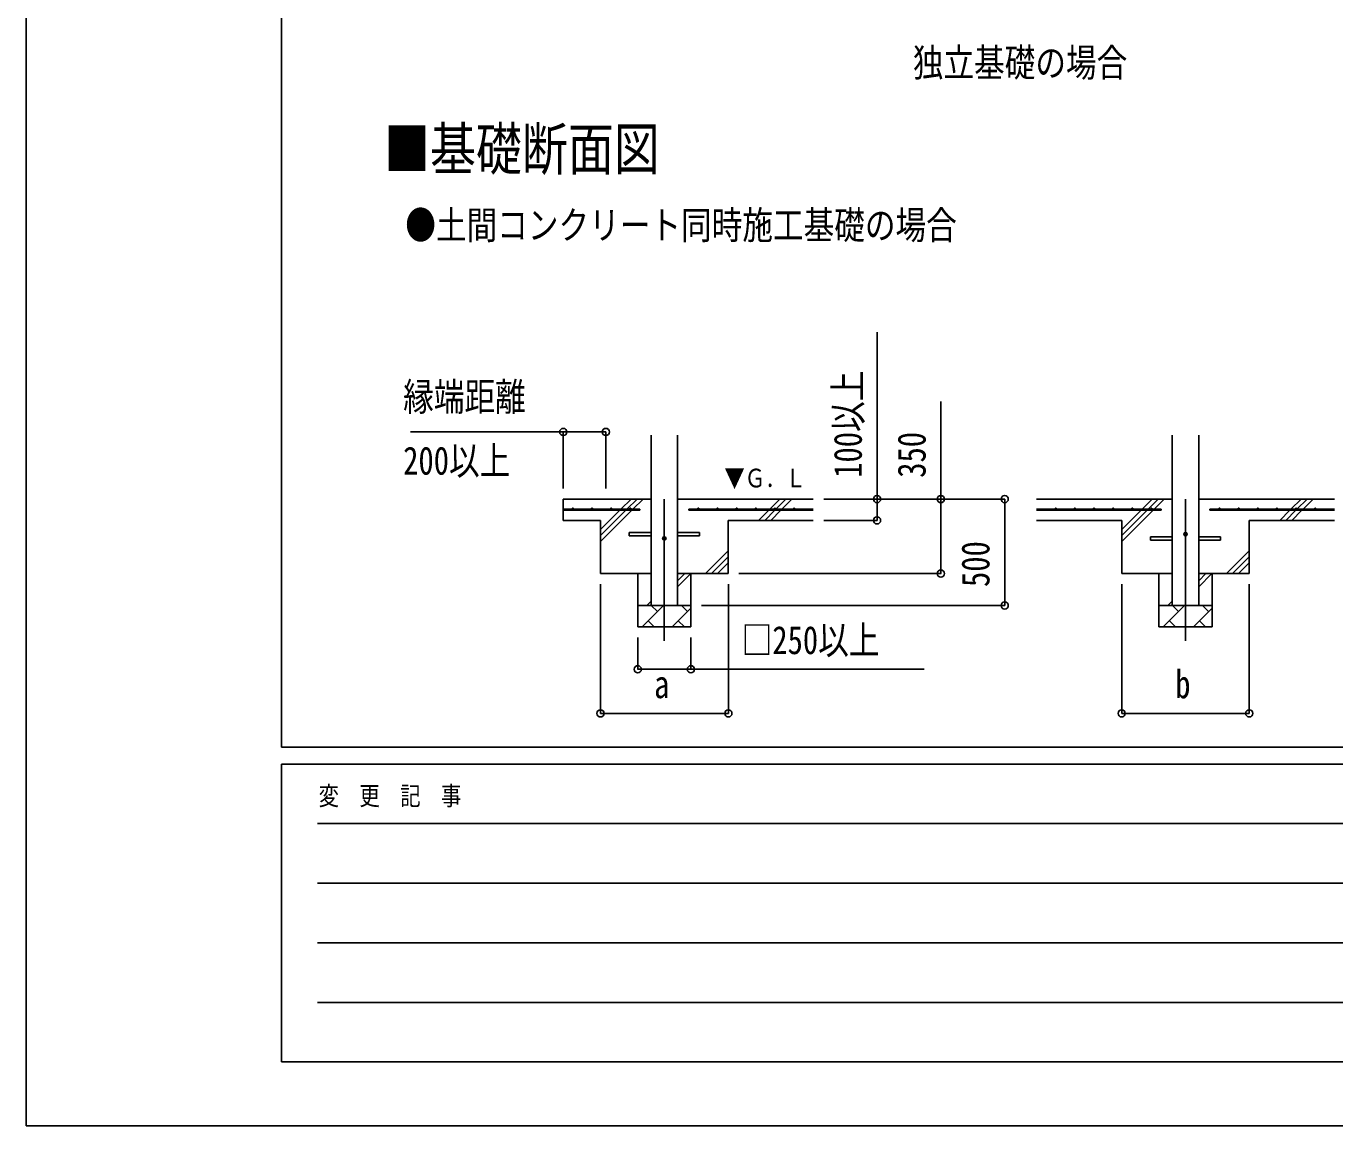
# Model space of a CAD drawing. Units: millimetres, scale not verified. Extents: x -16820 to 16820, y -11880 to 11880.
# Drawn here: x -16820 to -10668, y -11880 to -6713 of the extents above; entities that cross this region are included whole.
import ezdxf
from ezdxf.enums import TextEntityAlignment as Align

# ---------------------------------------------------------------- set-up
doc = ezdxf.new("R2010")
doc.units = ezdxf.units.MM
doc.header["$LTSCALE"] = 50
for name, color, linetype in [('0-2_USER1', 3, 'Continuous'), ('0-4_YKK_12', 2, 'Continuous'), ('0-5_YKK_13', 4, 'Continuous'), ('0-6_YKK_A1', 4, 'Continuous'), ('0-7_YKK_D', 6, 'Continuous'), ('0-8_YKK_ZWAK', 7, 'Continuous')]:
    doc.layers.add(name, color=color, linetype=linetype)
doc.styles.add('ＭＳ ゴシック', font='')
doc.styles.get('ＭＳ ゴシック').set_extended_font_data('MS Gothic')

msp = doc.modelspace()

# ---------------------------------------------------------------- linework, layer by layer
at = {"layer": '0-4_YKK_12'}
for p, q in [((-13819.92, -8934.98), (-13819.92, -9600.93)), ((-11369.92, -8934.98), (-11369.92, -9600.93))]:
    msp.add_line(p, q, dxfattribs=at)
at = {"layer": '0-5_YKK_13'}
for p, q in [((-13984.92, -9091.98), (-13882.42, -9091.98)), ((-13984.92, -9107.98), (-13984.92, -9091.98)), ((-13757.42, -9091.98), (-13654.92, -9091.98)), ((-13654.92, -9091.98), (-13654.92, -9107.98)), ((-13984.92, -9107.98), (-13882.42, -9107.98)), ((-13757.42, -9107.98), (-13654.92, -9107.98)), ((-11534.92, -9111.98), (-11432.42, -9111.98)), ((-11534.92, -9127.98), (-11534.92, -9111.98)), ((-11534.92, -9127.98), (-11432.42, -9127.98)), ((-11307.42, -9111.98), (-11204.92, -9111.98)), ((-11307.42, -9127.98), (-11204.92, -9127.98)), ((-11204.92, -9111.98), (-11204.92, -9127.98))]:
    msp.add_line(p, q, dxfattribs=at)
for centre in [(-11369.92, -9099.98), (-13819.92, -9119.98)]:
    msp.add_circle(centre, 8, dxfattribs=at)
at = {"layer": '0-6_YKK_A1'}
for p, q in [((-13882.42, -9434.98), (-13882.42, -8634.98)), ((-13757.42, -8634.98), (-13757.42, -9434.98)), ((-11432.42, -9434.98), (-11432.42, -8634.98)), ((-11307.42, -8634.98), (-11307.42, -9434.98)), ((-13882.42, -8934.98), (-14294.92, -8934.98)), ((-14294.92, -8934.98), (-14294.92, -9034.98)), ((-14023.99, -8982.48), (-13976.49, -8934.98)), ((-13995.71, -8982.48), (-13948.21, -8934.98)), ((-13967.42, -8982.48), (-13919.92, -8934.98)), ((-13119.92, -8934.98), (-13757.42, -8934.98)), ((-13323.99, -8982.48), (-13276.49, -8934.98)), ((-13295.71, -8982.48), (-13248.21, -8934.98)), ((-13267.42, -8982.48), (-13219.92, -8934.98)), ((-11432.42, -8934.98), (-12069.92, -8934.98)), ((-11573.99, -8982.48), (-11526.49, -8934.98)), ((-11545.71, -8982.48), (-11498.21, -8934.98)), ((-11517.42, -8982.48), (-11469.92, -8934.98)), ((-10669.92, -8934.98), (-11307.42, -8934.98)), ((-10873.99, -8982.48), (-10826.49, -8934.98)), ((-10845.71, -8982.48), (-10798.21, -8934.98)), ((-10817.42, -8982.48), (-10769.92, -8934.98)), ((-13934.92, -8982.48), (-14294.92, -8982.48)), ((-13934.92, -8987.48), (-14294.92, -8987.48)), ((-14119.92, -9034.98), (-14294.92, -9034.98)), ((-14119.92, -9134.98), (-13972.42, -8987.48)), ((-14119.92, -9078.41), (-14028.99, -8987.48)), ((-14119.92, -9106.69), (-14000.71, -8987.48)), ((-14119.92, -9034.98), (-14119.92, -9284.98)), ((-13934.92, -8982.48), (-13934.92, -8987.48)), ((-13704.92, -8982.48), (-13119.92, -8982.48)), ((-13704.92, -8982.48), (-13704.92, -8987.48)), ((-13704.92, -8987.48), (-13119.92, -8987.48)), ((-13119.92, -9034.98), (-13519.92, -9034.98)), ((-13519.92, -9034.98), (-13519.92, -9284.98)), ((-13376.49, -9034.98), (-13328.99, -8987.48)), ((-13348.21, -9034.98), (-13300.71, -8987.48)), ((-13319.92, -9034.98), (-13272.42, -8987.48)), ((-11484.92, -8982.48), (-12069.92, -8982.48)), ((-11484.92, -8987.48), (-12069.92, -8987.48)), ((-11669.92, -9034.98), (-12069.92, -9034.98)), ((-11669.92, -9134.98), (-11522.42, -8987.48)), ((-11669.92, -9078.41), (-11578.99, -8987.48)), ((-11669.92, -9106.69), (-11550.71, -8987.48)), ((-11669.92, -9034.98), (-11669.92, -9284.98)), ((-11484.92, -8982.48), (-11484.92, -8987.48)), ((-11254.92, -8982.48), (-10669.92, -8982.48)), ((-11254.92, -8982.48), (-11254.92, -8987.48)), ((-11254.92, -8987.48), (-10669.92, -8987.48)), ((-11069.92, -9034.98), (-11069.92, -9284.98)), ((-11069.92, -9034.98), (-10669.92, -9034.98)), ((-10926.49, -9034.98), (-10878.99, -8987.48)), ((-10898.21, -9034.98), (-10850.71, -8987.48)), ((-10869.92, -9034.98), (-10822.42, -8987.48)), ((-13626.49, -9284.98), (-13519.92, -9178.41)), ((-13598.21, -9284.98), (-13519.92, -9206.69)), ((-11176.49, -9284.98), (-11069.92, -9178.41)), ((-11148.21, -9284.98), (-11069.92, -9206.69)), ((-13882.42, -9284.98), (-14119.92, -9284.98)), ((-13944.92, -9284.98), (-13944.92, -9534.98)), ((-13757.42, -9346.65), (-13695.75, -9284.98)), ((-13757.42, -9318.36), (-13724.04, -9284.98)), ((-13519.92, -9284.98), (-13757.42, -9284.98)), ((-13694.92, -9284.98), (-13694.92, -9534.98)), ((-13569.92, -9284.98), (-13519.92, -9234.98)), ((-11432.42, -9284.98), (-11669.92, -9284.98)), ((-11494.92, -9284.98), (-11494.92, -9534.98)), ((-11307.42, -9346.65), (-11245.75, -9284.98)), ((-11307.42, -9318.36), (-11274.04, -9284.98)), ((-11069.92, -9284.98), (-11307.42, -9284.98)), ((-11244.92, -9284.98), (-11244.92, -9534.98)), ((-11119.92, -9284.98), (-11069.92, -9234.98)), ((-13694.92, -9434.98), (-13944.92, -9434.98)), ((-13924.18, -9534.98), (-13824.18, -9434.98)), ((-13902.32, -9434.98), (-13882.42, -9415.08)), ((-13852.74, -9463.53), (-13881.29, -9434.98)), ((-13782.76, -9534.98), (-13694.92, -9447.14)), ((-13711.32, -9463.53), (-13739.87, -9434.98)), ((-11244.92, -9434.98), (-11494.92, -9434.98)), ((-11474.18, -9534.98), (-11374.18, -9434.98)), ((-11452.32, -9434.98), (-11432.42, -9415.08)), ((-11402.74, -9463.53), (-11431.29, -9434.98)), ((-11332.76, -9534.98), (-11244.92, -9447.14)), ((-11261.32, -9463.53), (-11289.87, -9434.98)), ((-13694.92, -9534.98), (-13944.92, -9534.98)), ((-13895.63, -9506.42), (-13867.08, -9534.98)), ((-13754.21, -9506.42), (-13725.66, -9534.98)), ((-11244.92, -9534.98), (-11494.92, -9534.98)), ((-11445.63, -9506.42), (-11417.08, -9534.98)), ((-11304.21, -9506.42), (-11275.66, -9534.98))]:
    msp.add_line(p, q, dxfattribs=at)
for centre in [(-14249.92, -8979.98), (-14159.92, -8979.98), (-14069.92, -8979.98), (-13979.92, -8979.98), (-13659.92, -8979.98), (-13569.92, -8979.98), (-13479.92, -8979.98), (-13389.92, -8979.98), (-13299.92, -8979.98), (-13209.92, -8979.98), (-11979.92, -8979.98), (-11889.92, -8979.98), (-11799.92, -8979.98), (-11709.92, -8979.98), (-11619.92, -8979.98), (-11529.92, -8979.98), (-11209.92, -8979.98), (-11119.92, -8979.98), (-11029.92, -8979.98), (-10939.92, -8979.98), (-10849.92, -8979.98), (-10759.92, -8979.98)]:
    msp.add_circle(centre, 2.5, dxfattribs=at)
at = {"layer": '0-7_YKK_D'}
for p, q in [((-14294.92, -8619.72), (-15012.73, -8619.72)), ((-14294.92, -8884.98), (-14294.92, -8618.72)), ((-14294.92, -8619.72), (-14094.92, -8619.72)), ((-14094.92, -8884.98), (-14094.92, -8618.72)), ((-13069.92, -8934.98), (-12818.92, -8934.98)), ((-13069.92, -8934.98), (-12218.92, -8934.98)), ((-13069.92, -8934.98), (-12518.92, -8934.98)), ((-12219.92, -9434.98), (-12219.92, -8934.98)), ((-13069.92, -9034.98), (-12818.92, -9034.98)), ((-13469.92, -9284.98), (-12518.92, -9284.98)), ((-14119.92, -9334.98), (-14119.92, -9942.94)), ((-13518.92, -9334.98), (-13518.92, -9942.94)), ((-11669.92, -9334.98), (-11669.92, -9942.94)), ((-11069.92, -9334.98), (-11069.92, -9942.94)), ((-13644.92, -9434.98), (-12218.92, -9434.98)), ((-13944.92, -9584.98), (-13944.92, -9735.98)), ((-13694.92, -9584.98), (-13694.92, -9735.98)), ((-14119.92, -9941.94), (-13518.92, -9941.94)), ((-11669.92, -9941.94), (-11069.92, -9941.94))]:
    msp.add_line(p, q, dxfattribs=at)
for points in [[(-12819.92, -9034.98), (-12819.92, -8934.98), (-12819.92, -8150.18)], [(-12519.92, -9284.98), (-12519.92, -8934.98), (-12519.92, -8476.58)], [(-13944.92, -9734.98), (-13694.92, -9734.98), (-12598.79, -9734.98)]]:
    msp.add_lwpolyline(points, dxfattribs=at)
for centre in [(-14294.92, -8619.72), (-14094.92, -8619.72), (-12819.92, -8934.98), (-12519.92, -8934.98), (-12219.92, -8934.98), (-12819.92, -9034.98), (-12519.92, -9284.98), (-12219.92, -9434.98), (-13944.92, -9734.98), (-13694.92, -9734.98), (-14119.92, -9941.94), (-13518.92, -9941.94), (-11669.92, -9941.94), (-11069.92, -9941.94)]:
    msp.add_circle(centre, 17, dxfattribs=at)
at = {"layer": '0-8_YKK_ZWAK'}
for p, q in [((-15619.92, -10100), (-15619.92, 11100)), ((15580.08, -10100), (-15619.92, -10100)), ((-5219.92, -10180), (-15619.92, -10180)), ((-15619.92, -11580), (-15619.92, -10180)), ((-15449.92, -10460), (-5419.92, -10460)), ((-15449.92, -10740), (-5419.92, -10740)), ((-15449.92, -11020), (-5419.92, -11020)), ((-15449.92, -11300), (-5419.92, -11300)), ((-15619.92, -11580), (-5219.92, -11580))]:
    msp.add_line(p, q, dxfattribs=at)
msp.add_lwpolyline([(-16820, -11880), (16820, -11880), (16820, 11880), (-16820, 11880)], close=True, dxfattribs=at)

# ---------------------------------------------------------------- texts
at = {"layer": '0-2_USER1', "style": 'ＭＳ ゴシック', "width": 0.8}
for s, height, p in [('独立基礎の場合', 132, (-12651.79, -6989.67)), ('■基礎断面図', 197.9, (-15137.25, -7448.07)), ('●土間コンクリート同時施工基礎の場合', 132, (-15037.71, -7753))]:
    msp.add_text(s, height=height, dxfattribs=at).set_placement(p, align=Align.BOTTOM_LEFT)
at = {"layer": '0-6_YKK_A1', "style": 'ＭＳ ゴシック', "width": 0.8}
msp.add_text('▼Ｇ．Ｌ', height=87.98, dxfattribs=at).set_placement((-13537.77, -8906.53), align=Align.BOTTOM_LEFT)
at = {"layer": '0-7_YKK_D', "style": 'ＭＳ ゴシック', "width": 0.8}
for s, p in [('100以上', (-12851.92, -8834.98)), ('350', (-12551.92, -8834.98)), ('500', (-12251.92, -9348.18))]:
    msp.add_text(s, height=132, rotation=90, dxfattribs=at).set_placement(p, align=Align.BOTTOM_LEFT)
for s, p in [('縁端距離', (-15047.72, -8559.72)), ('200以上', (-15047.72, -8859.72)), ('□250以上', (-13456.39, -9702.98)), ('a', (-13867.92, -9909.94)), ('b', (-11417.92, -9909.94))]:
    msp.add_text(s, height=132, dxfattribs=at).set_placement(p, align=Align.BOTTOM_LEFT)
at = {"layer": '0-8_YKK_ZWAK', "style": 'ＭＳ ゴシック', "width": 0.8}
msp.add_text('変  更  記  事', height=87.98, dxfattribs=at).set_placement((-15445.24, -10400), align=Align.BOTTOM_LEFT)

doc.saveas('drawing.dxf')
